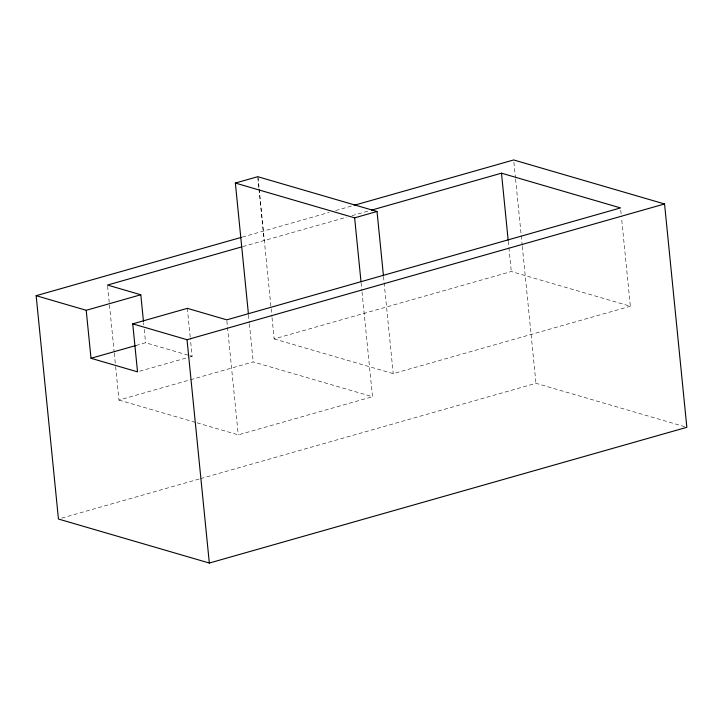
<?xml version="1.0" encoding="UTF-8"?>
<svg xmlns="http://www.w3.org/2000/svg" width="723" height="723" viewBox="0 0 723 723"><rect width="100%" height="100%" fill="white"/><g stroke="black" fill="none" stroke-linecap="round" stroke-linejoin="round"><path stroke-width="0.54" stroke-dasharray="3.62 2.71" d="M242.35 237.081L329.173 212.399M335.689 210.547L351.965 205.919M242.792 246.588L346.633 217.198M352.047 215.662L369.372 210.736M135.96 345.495L145.594 342.756L188.875 355.382M139.666 371.242L188.911 357.243M189.986 356.936L192.128 356.331L190.339 338.472M272.029 317.695L274.153 338.924L511.297 271.514L630.357 306.245L621.545 217.966M115.626 366.57L118.97 400.072L189.336 380.072M190.42 379.765L253.204 361.916L372.49 396.701L362.006 291.74M274.153 338.924L393.213 373.646L630.357 306.245M197.045 422.847L238.247 434.866L372.49 396.701M61.699 518.111L199.53 478.933M200.614 478.626L535.969 383.298L684.69 426.678M189.959 355.698L192.128 356.331M118.97 400.072L195.96 422.53M620.759 210.149L621.428 216.855M513.899 162.196L515.463 177.912M515.58 179.033L522.187 245.251M522.295 246.371L535.969 383.298M508.278 241.346L511.297 271.514M383.506 276.439L393.213 373.646M361.12 282.801L361.898 290.619M257.966 176.746L259.087 187.953M259.196 189.074L271.026 307.637M271.143 308.748L271.92 316.575M257.858 177.804L258.861 187.89M258.979 189.01L264.121 240.533M248.522 315.011L249.308 322.829M249.417 323.949L253.204 361.916M226.877 320.958L238.247 434.866M187.338 308.341L190.23 337.361M143.588 322.675L143.814 324.907M144.257 329.372L145.594 342.756M107.6 286.172L114.171 352.056M114.288 353.167L115.508 365.458"/><path stroke-width="1.08" d="M248.414 313.899L235.355 183.055L257.75 176.683L377.026 211.478L383.398 275.318M354.134 205.305L513.673 159.955L664.554 203.967L686.85 427.311L209.327 563.045L58.446 519.033L36.15 295.689L241.265 237.388M241.726 246.895L107.483 285.052L140.804 294.767L143.479 321.554M371.541 210.122L501.482 173.186L620.542 207.917L226.769 319.846L187.338 308.341L132.734 323.859L137.524 371.848L90.999 358.283L86.209 310.294L36.15 295.689M235.355 183.055L354.632 217.84L377.026 211.478M86.209 310.294L140.804 294.767M90.999 358.283L135.96 345.495M132.734 323.859L187.031 339.702L664.554 203.967M501.482 173.186L508.17 240.226M354.632 217.84L361.003 281.69M187.031 339.702L209.327 563.045"/></g></svg>
